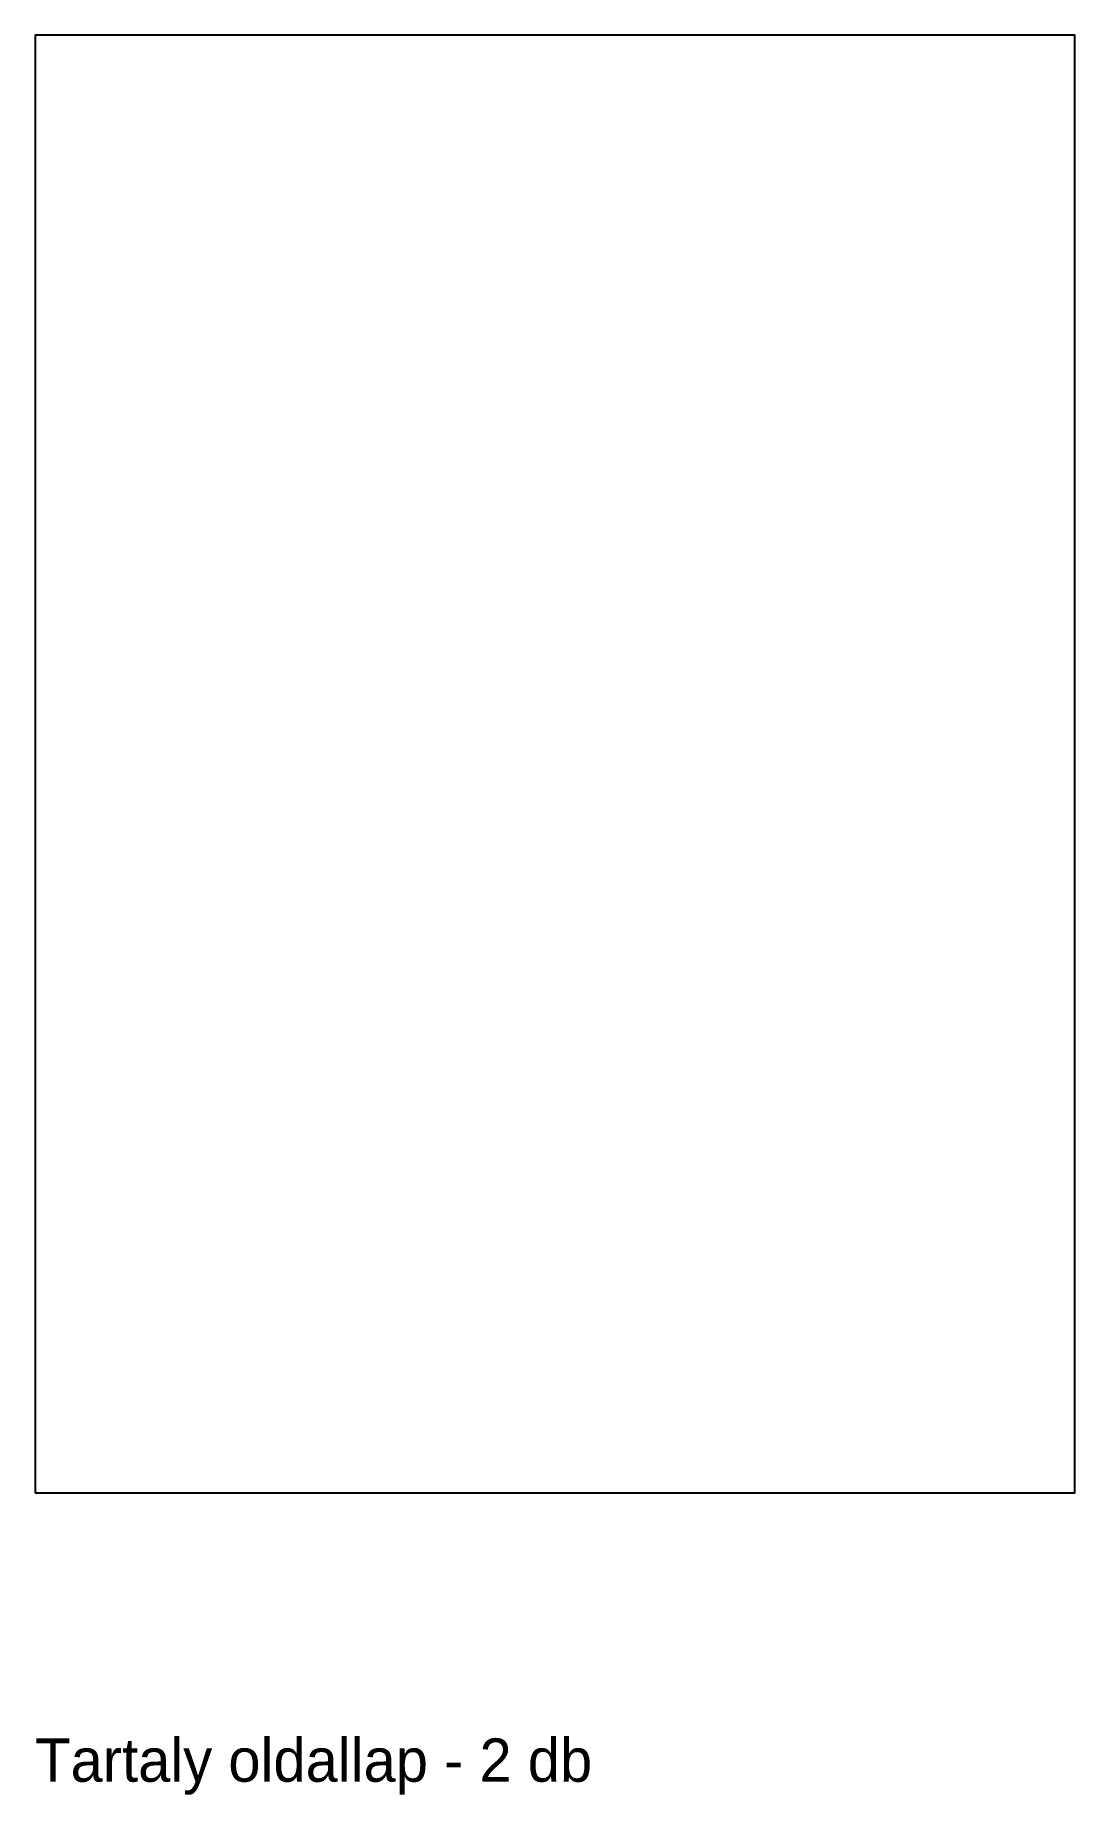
# Model space of a CAD drawing. Header units: millimetres. Extents: x 0 to 72, y -21 to 101.
import ezdxf

# ---------------------------------------------------------------- set-up
doc = ezdxf.new("R2010")
doc.units = ezdxf.units.MM
doc.layers.add('KONTUR', color=7, linetype='Continuous')
doc.layers.add('SZOVEG', color=3, linetype='Continuous')

msp = doc.modelspace()

# ---------------------------------------------------------------- linework, layer by layer
at = {"layer": 'KONTUR'}
msp.add_lwpolyline([(0, 0), (72, 0), (72, 100.97), (0, 100.97)], close=True, dxfattribs=at)

# ---------------------------------------------------------------- texts
at = {"layer": 'SZOVEG'}
msp.add_text('Tartaly oldallap - 2 db', height=3, dxfattribs=at).set_placement((0, -20))

doc.saveas('drawing.dxf')
